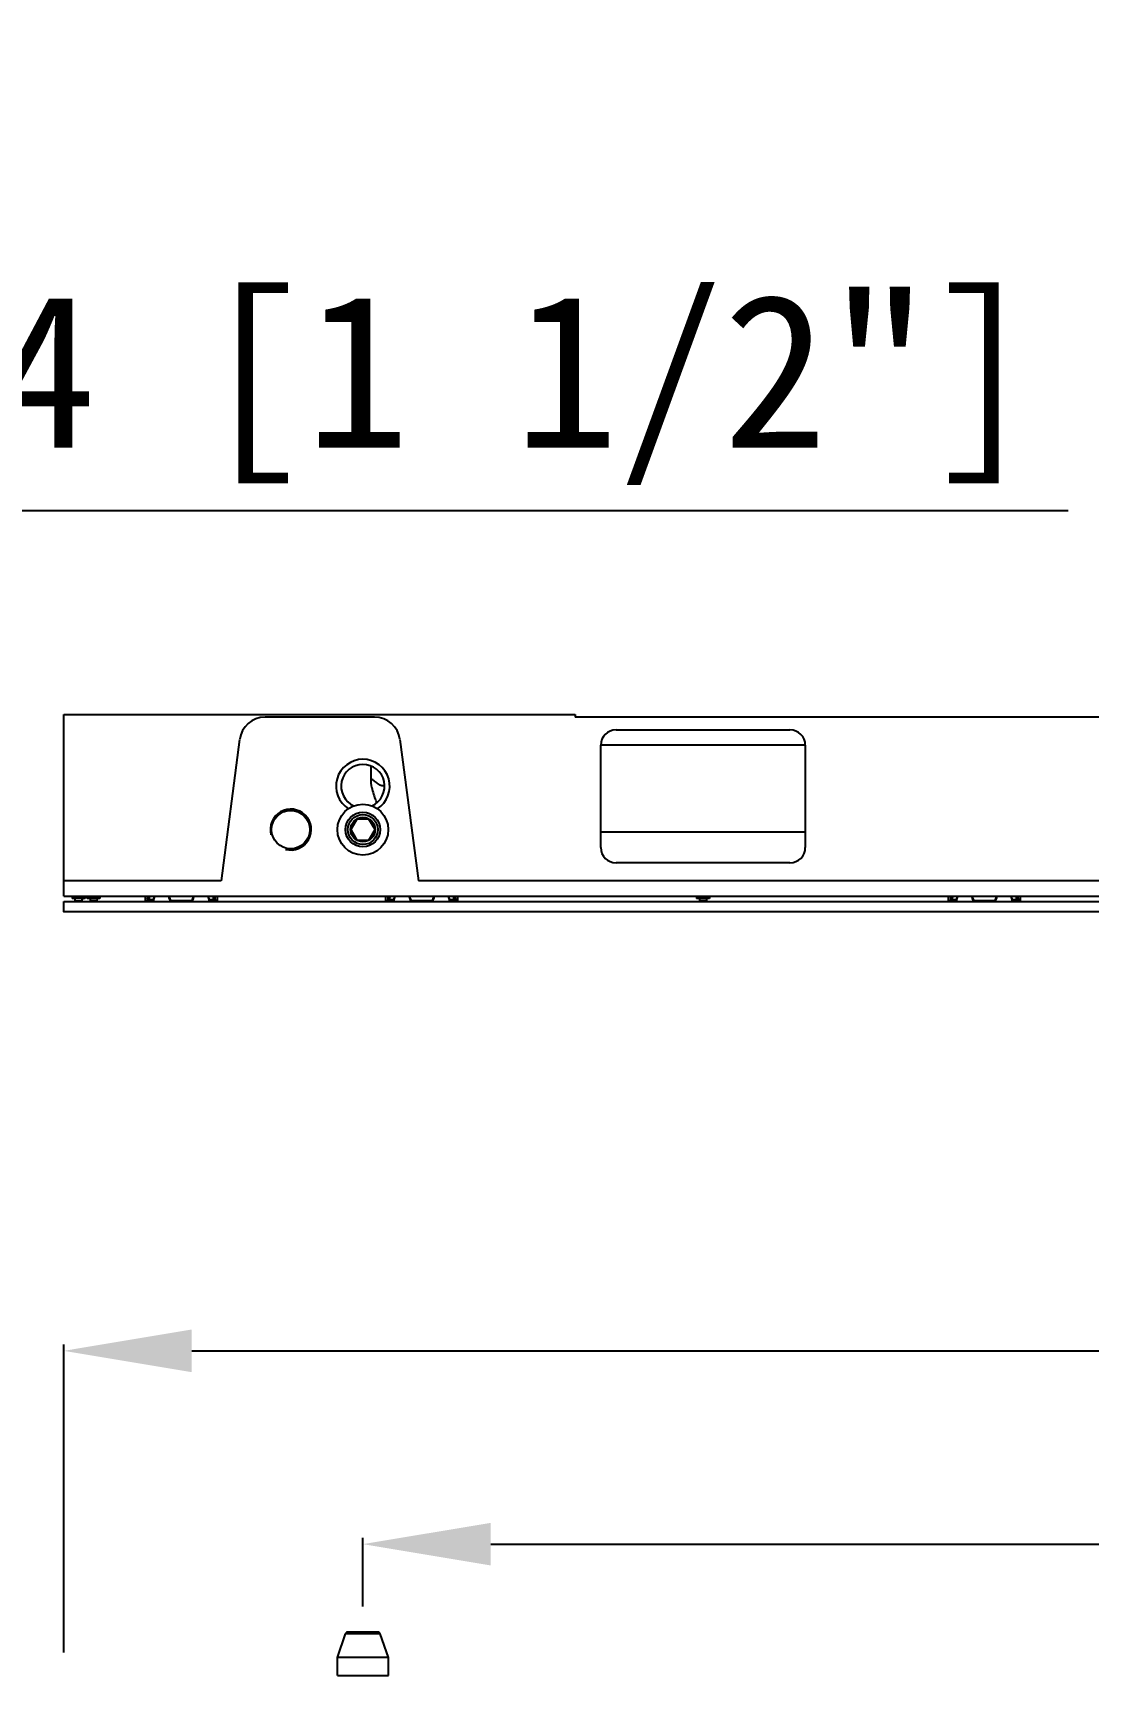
# Model space of a CAD drawing. Header units: millimetres. Extents: x 2900105 to 2915262, y -55349 to -51874.
# Drawn here: x 2901375.6 to 2901581.9, y -53401.7 to -53080 of the extents above; entities that cross this region are included whole.
import ezdxf

# ---------------------------------------------------------------- set-up
doc = ezdxf.new("R2010")
doc.units = ezdxf.units.MM
doc.styles.get("Standard").update_dxf_attribs({"font": ''})
doc.styles.get('Standard').set_extended_font_data('SimSun')
doc.dimstyles.new('ISO-200', dxfattribs={"dimtxt": 30, "dimasz": 25, "dimexe": 1.25, "dimexo": 5, "dimgap": 5, "dimtad": 1, "dimtoh": 1, "dimdec": 1, "dimdsep": 46, "dimtxsty": 'Standard', "dimcen": 2.5, "dimadec": 0, "dimazin": 0, "dimtfac": 1, "dimtdec": 1, "dimtmove": 0, "dimatfit": 3, "dimfxl": 1, "dimarcsym": 0})

# ---------------------------------------------------------------- blocks, each defined once
blk = doc.blocks.new('*D353')
at = {"color": 0, "lineweight": -2, "transparency": 16777216}
for p, q in [((2901381.67, -53396.7), (2901381.67, -53336.45)), ((2901406.67, -53337.7), (2902356.67, -53337.7)), ((2902381.67, -53396.7), (2902381.67, -53336.45))]:
    blk.add_line(p, q, dxfattribs=at)
at = {"color": 0, "transparency": 16777216}
for points in [[(2901406.67, -53333.53), (2901406.67, -53341.87), (2901381.67, -53337.7)], [(2902356.67, -53333.53), (2902356.67, -53341.87), (2902381.67, -53337.7)]]:
    blk.add_solid(points, dxfattribs=at)
at = {"layer": 'Defpoints', "color": 0, "transparency": 16777216}
for p in [(2902381.67, -53337.7), (2901381.67, -53401.7), (2902381.67, -53401.7)]:
    blk.add_point(p, dxfattribs=at)
at = {"color": 0, "transparency": 16777216, "insert": (2901969.15, -53314.1), "char_height": 30, "attachment_point": 5}
blk.add_mtext('1000 [3\'-3 3/8"]', dxfattribs=at)
blk = doc.blocks.new('*D360')
at = {"color": 0, "lineweight": -2, "transparency": 16777216}
for p, q in [((2901440.14, -53387.7), (2901440.14, -53374.25)), ((2901465.14, -53375.5), (2902048.14, -53375.5)), ((2902073.14, -53387.7), (2902073.14, -53374.25))]:
    blk.add_line(p, q, dxfattribs=at)
at = {"color": 0, "transparency": 16777216}
for points in [[(2901465.14, -53371.34), (2901465.14, -53379.67), (2901440.14, -53375.5)], [(2902048.14, -53371.34), (2902048.14, -53379.67), (2902073.14, -53375.5)]]:
    blk.add_solid(points, dxfattribs=at)
at = {"layer": 'Defpoints', "color": 0, "transparency": 16777216}
for p in [(2902073.14, -53375.5), (2901440.14, -53392.7), (2902073.14, -53392.7)]:
    blk.add_point(p, dxfattribs=at)
at = {"color": 0, "transparency": 16777216, "insert": (2901756.64, -53351.9), "char_height": 30, "attachment_point": 5}
blk.add_mtext('633 [2\'-0 7/8"]', dxfattribs=at)
blk = doc.blocks.new('*D367')
at = {"color": 0, "lineweight": -2, "transparency": 16777216}
for p, q in [((2901186.75, -53173.37), (2901161.75, -53173.37)), ((2901211.75, -53400.8), (2901211.75, -53172.12)), ((2901211.75, -53173.37), (2901250.2, -53173.37)), ((2901250.2, -53396.7), (2901250.2, -53172.12)), ((2901275.2, -53173.37), (2901578.02, -53173.37))]:
    blk.add_line(p, q, dxfattribs=at)
at = {"color": 0, "transparency": 16777216}
for points in [[(2901186.75, -53169.2), (2901186.75, -53177.53), (2901211.75, -53173.37)], [(2901275.2, -53169.2), (2901275.2, -53177.53), (2901250.2, -53173.37)]]:
    blk.add_solid(points, dxfattribs=at)
at = {"layer": 'Defpoints', "color": 0, "transparency": 16777216}
for p in [(2901250.2, -53173.37), (2901250.2, -53401.7), (2901211.75, -53405.8)]:
    blk.add_point(p, dxfattribs=at)
at = {"color": 0, "transparency": 16777216, "insert": (2901439.11, -53149.76), "char_height": 30, "attachment_point": 5}
blk.add_mtext('38.4 [1 1/2"]', dxfattribs=at)

msp = doc.modelspace()

# ---------------------------------------------------------------- linework, layer by layer
at = {"color": 7, "linetype": 'Continuous'}
for p, q in [((2901381.67, -53248.77), (2901381.67, -53213.27)), ((2901381.67, -53213.27), (2901481.64, -53213.27)), ((2901442.42, -53213.77), (2901421.01, -53213.77)), ((2901481.64, -53213.27), (2901481.64, -53213.77)), ((2902031.64, -53213.77), (2901481.64, -53213.77)), ((2901416.05, -53218.12), (2901412.41, -53245.77)), ((2901447.37, -53218.12), (2901451.01, -53245.77)), ((2901489.64, -53216.27), (2901523.64, -53216.27)), ((2901486.64, -53239.27), (2901486.64, -53219.27)), ((2901526.64, -53219.27), (2901486.64, -53219.27)), ((2901526.64, -53219.27), (2901526.64, -53239.27)), ((2901441.75, -53225.82), (2901441.75, -53223.34)), ((2901438.96, -53233.72), (2901437.78, -53235.77)), ((2901441.33, -53233.72), (2901438.96, -53233.72)), ((2901442.51, -53235.77), (2901441.33, -53233.72)), ((2901437.78, -53235.77), (2901438.96, -53237.82)), ((2901438.96, -53237.82), (2901441.33, -53237.82)), ((2901441.33, -53237.82), (2901442.51, -53235.77)), ((2901526.64, -53236.27), (2901486.64, -53236.27)), ((2901523.64, -53242.27), (2901489.64, -53242.27)), ((2901412.41, -53245.77), (2901381.67, -53245.77)), ((2901744.17, -53245.77), (2901451.01, -53245.77)), ((2901381.67, -53248.77), (2902381.57, -53248.77)), ((2901383.33, -53248.77), (2901383.33, -53249.27)), ((2901385.83, -53249.27), (2901383.33, -53249.27)), ((2901383.97, -53249.72), (2901383.8, -53249.27)), ((2901383.97, -53249.72), (2901385.2, -53249.72)), ((2901385.2, -53249.72), (2901385.37, -53249.27)), ((2901385.83, -53248.77), (2901385.83, -53249.27)), ((2901386.23, -53248.77), (2901386.23, -53249.27)), ((2901388.73, -53249.27), (2901386.23, -53249.27)), ((2901386.75, -53249.27), (2901386.87, -53249.72)), ((2901388.1, -53249.72), (2901386.87, -53249.72)), ((2901388.22, -53249.27), (2901388.1, -53249.72)), ((2901388.73, -53248.77), (2901388.73, -53249.27)), ((2901397.64, -53249.62), (2901397.64, -53248.77)), ((2901397.84, -53249.82), (2901397.64, -53249.62)), ((2901397.64, -53249.62), (2901397.91, -53249.62)), ((2901397.84, -53249.82), (2901399.02, -53249.82)), ((2901398.1, -53249.82), (2901397.91, -53249.62)), ((2901398.01, -53249.41), (2901398.33, -53249.46)), ((2901398.33, -53249.46), (2901399.22, -53249.46)), ((2901399.21, -53249.64), (2901399.23, -53249.61)), ((2901399.23, -53249.4), (2901399.22, -53249.46)), ((2901399.23, -53249.4), (2901399.22, -53249.46)), ((2901399.28, -53249.41), (2901399.22, -53249.46)), ((2901399.23, -53249.61), (2901399.23, -53249.61)), ((2901402.42, -53249.41), (2901402.35, -53249.46)), ((2901402.74, -53249.62), (2901402.8, -53249.82)), ((2901402.74, -53249.62), (2901406.54, -53249.62)), ((2901402.8, -53249.82), (2901406.49, -53249.82)), ((2901406.49, -53249.82), (2901406.54, -53249.62)), ((2901406.86, -53249.41), (2901406.94, -53249.46)), ((2901410.01, -53249.41), (2901410.07, -53249.46)), ((2901410.05, -53249.61), (2901410.06, -53249.61)), ((2901410.07, -53249.46), (2901410.06, -53249.4)), ((2901410.07, -53249.46), (2901410.06, -53249.4)), ((2901410.06, -53249.61), (2901410.08, -53249.64)), ((2901410.06, -53249.61), (2901410.08, -53249.64)), ((2901410.07, -53249.46), (2901410.96, -53249.46)), ((2901410.27, -53249.82), (2901411.44, -53249.82)), ((2901411.28, -53249.41), (2901410.96, -53249.46)), ((2901411.38, -53249.62), (2901411.19, -53249.82)), ((2901411.38, -53249.62), (2901411.64, -53249.62)), ((2901411.44, -53249.82), (2901411.64, -53249.62)), ((2901411.64, -53248.77), (2901411.64, -53249.62)), ((2901444.64, -53249.62), (2901444.64, -53248.77)), ((2901444.84, -53249.82), (2901444.64, -53249.62)), ((2901444.64, -53249.62), (2901444.91, -53249.62)), ((2901444.84, -53249.82), (2901446.02, -53249.82)), ((2901445.1, -53249.82), (2901444.91, -53249.62)), ((2901445.01, -53249.41), (2901445.33, -53249.46)), ((2901445.33, -53249.46), (2901446.22, -53249.46)), ((2901446.21, -53249.64), (2901446.23, -53249.61)), ((2901446.23, -53249.4), (2901446.22, -53249.46)), ((2901446.23, -53249.4), (2901446.22, -53249.46)), ((2901446.28, -53249.41), (2901446.22, -53249.46)), ((2901446.23, -53249.61), (2901446.23, -53249.61)), ((2901449.42, -53249.41), (2901449.35, -53249.46)), ((2901449.74, -53249.62), (2901449.8, -53249.82)), ((2901449.74, -53249.62), (2901453.54, -53249.62)), ((2901449.8, -53249.82), (2901453.49, -53249.82)), ((2901453.49, -53249.82), (2901453.54, -53249.62)), ((2901453.86, -53249.41), (2901453.94, -53249.46)), ((2901457.01, -53249.41), (2901457.07, -53249.46)), ((2901457.05, -53249.61), (2901457.06, -53249.61)), ((2901457.07, -53249.46), (2901457.06, -53249.4)), ((2901457.07, -53249.46), (2901457.06, -53249.4)), ((2901457.06, -53249.61), (2901457.08, -53249.64)), ((2901457.06, -53249.61), (2901457.08, -53249.64)), ((2901457.07, -53249.46), (2901457.96, -53249.46)), ((2901457.27, -53249.82), (2901458.44, -53249.82)), ((2901458.28, -53249.41), (2901457.96, -53249.46)), ((2901458.38, -53249.62), (2901458.19, -53249.82)), ((2901458.38, -53249.62), (2901458.64, -53249.62)), ((2901458.44, -53249.82), (2901458.64, -53249.62)), ((2901458.64, -53248.77), (2901458.64, -53249.62)), ((2901505.39, -53248.77), (2901505.39, -53249.27)), ((2901507.89, -53249.27), (2901505.39, -53249.27)), ((2901505.91, -53249.27), (2901506.03, -53249.72)), ((2901507.26, -53249.72), (2901506.03, -53249.72)), ((2901507.38, -53249.27), (2901507.26, -53249.72)), ((2901507.89, -53248.77), (2901507.89, -53249.27)), ((2901554.64, -53249.62), (2901554.64, -53248.77)), ((2901554.84, -53249.82), (2901554.64, -53249.62)), ((2901554.64, -53249.62), (2901554.91, -53249.62)), ((2901554.84, -53249.82), (2901556.02, -53249.82)), ((2901555.1, -53249.82), (2901554.91, -53249.62)), ((2901555.01, -53249.41), (2901555.33, -53249.46)), ((2901555.33, -53249.46), (2901556.22, -53249.46)), ((2901556.21, -53249.64), (2901556.23, -53249.61)), ((2901556.23, -53249.4), (2901556.22, -53249.46)), ((2901556.23, -53249.4), (2901556.22, -53249.46)), ((2901556.28, -53249.41), (2901556.22, -53249.46)), ((2901556.23, -53249.61), (2901556.23, -53249.61)), ((2901559.42, -53249.41), (2901559.35, -53249.46)), ((2901559.74, -53249.62), (2901559.8, -53249.82)), ((2901559.74, -53249.62), (2901563.54, -53249.62)), ((2901559.8, -53249.82), (2901563.49, -53249.82)), ((2901563.49, -53249.82), (2901563.54, -53249.62)), ((2901563.86, -53249.41), (2901563.94, -53249.46)), ((2901567.01, -53249.41), (2901567.07, -53249.46)), ((2901567.05, -53249.61), (2901567.06, -53249.61)), ((2901567.07, -53249.46), (2901567.06, -53249.4)), ((2901567.07, -53249.46), (2901567.06, -53249.4)), ((2901567.06, -53249.61), (2901567.08, -53249.64)), ((2901567.06, -53249.61), (2901567.08, -53249.64)), ((2901567.07, -53249.46), (2901567.96, -53249.46)), ((2901567.27, -53249.82), (2901568.44, -53249.82)), ((2901568.28, -53249.41), (2901567.96, -53249.46)), ((2901568.38, -53249.62), (2901568.19, -53249.82)), ((2901568.38, -53249.62), (2901568.64, -53249.62)), ((2901568.44, -53249.82), (2901568.64, -53249.62)), ((2901568.64, -53248.77), (2901568.64, -53249.62)), ((2901435.17, -53397.7), (2901436.75, -53393.03)), ((2901443.53, -53393.03), (2901436.75, -53393.03)), ((2901443.06, -53392.7), (2901437.23, -53392.7)), ((2901445.12, -53397.7), (2901443.53, -53393.03)), ((2901435.17, -53401.2), (2901435.17, -53397.7)), ((2901445.12, -53397.7), (2901435.17, -53397.7)), ((2901445.12, -53401.2), (2901445.12, -53397.7)), ((2901435.17, -53401.2), (2901445.12, -53401.2))]:
    msp.add_line(p, q, dxfattribs=at)
msp.add_lwpolyline([(2901381.67, -53249.82), (2902381.57, -53249.82)])
at = {"color": 1}
msp.add_lwpolyline([(2901381.67, -53249.82), (2902381.67, -53249.82), (2902381.67, -53251.82), (2901381.67, -53251.82)], close=True, dxfattribs=at)
at = {"color": 7, "linetype": 'Continuous'}
for points in [[(2901399.12, -53249.75), (2901399.16, -53249.7), (2901399.21, -53249.64)], [(2901410.08, -53249.64), (2901410.13, -53249.7), (2901410.16, -53249.75)], [(2901410.08, -53249.64), (2901410.13, -53249.7), (2901410.16, -53249.75)], [(2901446.12, -53249.75), (2901446.16, -53249.7), (2901446.21, -53249.64)], [(2901457.08, -53249.64), (2901457.13, -53249.7), (2901457.16, -53249.75)], [(2901457.08, -53249.64), (2901457.13, -53249.7), (2901457.16, -53249.75)], [(2901556.12, -53249.75), (2901556.16, -53249.7), (2901556.21, -53249.64)], [(2901567.08, -53249.64), (2901567.13, -53249.7), (2901567.16, -53249.75)], [(2901567.08, -53249.64), (2901567.13, -53249.7), (2901567.16, -53249.75)]]:
    msp.add_lwpolyline(points, dxfattribs=at)
for centre, radius in [((2901440.14, -53235.77), 4.97), ((2901426.04, -53235.77), 3.75), ((2901440.14, -53235.77), 3.39), ((2901440.14, -53235.77), 2.92), ((2901440.14, -53235.77), 2.4)]:
    msp.add_circle(centre, radius, dxfattribs=at)
for centre, radius, start, end in [((2901421.01, -53218.77), 5, 90, 172.5), ((2901442.42, -53218.77), 5, 7.5, 90), ((2901489.64, -53219.27), 3, 90, 180), ((2901523.64, -53219.27), 3, 0, 90), ((2901440.14, -53227.27), 5.25, 302.2226, 237.7727), ((2901440.14, -53227.27), 4.25, 294.3179, 245.6781), ((2901453.91, -53225.41), 12.19, 190.1076, 202.6775), ((2901453.74, -53225.49), 12.01, 202.6417, 204.6092), ((2901489.64, -53239.27), 3, 180, 270), ((2901523.64, -53239.27), 3, 270, 0), ((2901479.53, -53258.36), 82.02, 173.2844, 173.7315), ((2901482.24, -53258.42), 84.39, 173.4354, 173.9091), ((2901456.33, -53253.96), 57.29, 174.7974, 175.431), ((2901398.89, -53249.45), 0.383, 342.1096, 344.9011), ((2901398.53, -53249.36), 0.751, 349.5597, 351.1527), ((2901458.03, -53253.87), 58.92, 175.0326, 175.653), ((2901494.84, -53220.12), 97.04, 197.1728, 197.6019), ((2901492.72, -53219.92), 94.99, 197.6834, 198.0865), ((2901313.58, -53218.99), 98.11, 341.9429, 342.3332), ((2901316.11, -53220.62), 95.3, 342.3846, 342.8215), ((2901351.26, -53253.87), 58.91, 4.347, 4.9674), ((2901352.95, -53253.96), 57.29, 4.569, 5.2026), ((2901410.76, -53249.36), 0.755, 188.8633, 190.4432), ((2901410.4, -53249.45), 0.383, 195.1176, 197.8889), ((2901322.69, -53258.95), 88.78, 6.1349, 6.5852), ((2901328.55, -53258.52), 83.24, 6.2832, 6.7238), ((2901526.53, -53258.36), 82.02, 173.2844, 173.7315), ((2901529.24, -53258.42), 84.39, 173.4354, 173.9091), ((2901503.33, -53253.96), 57.29, 174.7974, 175.431), ((2901445.89, -53249.45), 0.383, 342.1096, 344.9011), ((2901445.53, -53249.36), 0.751, 349.5597, 351.1527), ((2901505.03, -53253.87), 58.92, 175.0326, 175.653), ((2901541.84, -53220.12), 97.04, 197.1728, 197.6019), ((2901539.72, -53219.92), 94.99, 197.6834, 198.0865), ((2901360.58, -53218.99), 98.11, 341.9429, 342.3332), ((2901363.11, -53220.62), 95.3, 342.3846, 342.8215), ((2901398.26, -53253.87), 58.91, 4.347, 4.9674), ((2901399.95, -53253.96), 57.29, 4.569, 5.2026), ((2901457.76, -53249.36), 0.755, 188.8633, 190.4432), ((2901457.4, -53249.45), 0.383, 195.1176, 197.8889), ((2901369.69, -53258.95), 88.78, 6.1349, 6.5852), ((2901375.55, -53258.52), 83.24, 6.2832, 6.7238), ((2901636.53, -53258.36), 82.02, 173.2844, 173.7315), ((2901639.24, -53258.42), 84.39, 173.4354, 173.9091), ((2901613.33, -53253.96), 57.29, 174.7974, 175.431), ((2901555.89, -53249.45), 0.383, 342.1096, 344.9011), ((2901555.53, -53249.36), 0.751, 349.5597, 351.1527), ((2901615.03, -53253.87), 58.92, 175.0326, 175.653), ((2901651.84, -53220.12), 97.04, 197.1728, 197.6019), ((2901649.72, -53219.92), 94.99, 197.6834, 198.0865), ((2901470.58, -53218.99), 98.11, 341.9429, 342.3332), ((2901473.11, -53220.62), 95.3, 342.3846, 342.8215), ((2901508.26, -53253.87), 58.91, 4.347, 4.9674), ((2901509.95, -53253.96), 57.29, 4.569, 5.2026), ((2901567.76, -53249.36), 0.755, 188.8633, 190.4432), ((2901567.4, -53249.45), 0.383, 195.1176, 197.8889), ((2901479.69, -53258.95), 88.78, 6.1349, 6.5852), ((2901485.55, -53258.52), 83.24, 6.2832, 6.7238), ((2901437.23, -53393.2), 0.5, 90, 161.222), ((2901443.06, -53393.2), 0.5, 18.778, 90)]:
    msp.add_arc(centre, radius, start, end, dxfattribs=at)
at = {"color": 2, "linetype": 'Continuous'}
msp.add_arc((2901426.04, -53235.77), 4, 255, 195, dxfattribs=at)
at = {"color": 7, "linetype": 'Continuous'}
for points in [[(2901442.44, -53226.32), (2901442.21, -53226.15), (2901441.98, -53225.98), (2901441.75, -53225.82)], [(2901441.91, -53227.55), (2901441.81, -53226.98), (2901441.75, -53226.4), (2901441.75, -53225.82)]]:
    msp.add_open_spline(points, degree=3, dxfattribs=at)
for points, knots in [([(2901444.36, -53227.08), (2901444.28, -53227.12), (2901444.12, -53227.21), (2901443.8, -53227.24), (2901443.48, -53227.05), (2901443.01, -53226.74), (2901442.67, -53226.49), (2901442.44, -53226.32)], [0, 0, 0, 0, 0.123445, 0.239961, 0.4233, 0.613933, 1, 1, 1, 1]), ([(2901398.01, -53249.41), (2901398, -53249.44), (2901397.99, -53249.49), (2901397.97, -53249.55), (2901397.95, -53249.59), (2901397.93, -53249.61), (2901397.92, -53249.62), (2901397.91, -53249.62)], [0, 0, 0, 0, 0.37514, 0.667546, 0.779584, 0.869981, 1, 1, 1, 1]), ([(2901398.1, -53249.82), (2901398.12, -53249.82), (2901398.17, -53249.8), (2901398.21, -53249.76), (2901398.26, -53249.7), (2901398.3, -53249.6), (2901398.32, -53249.51), (2901398.33, -53249.46)], [0, 0, 0, 0, 0.16996, 0.271944, 0.388843, 0.668368, 1, 1, 1, 1]), ([(2901399.07, -53249.8), (2901399.07, -53249.8), (2901399.05, -53249.81), (2901399.03, -53249.82), (2901399.02, -53249.82)], [0, 0, 0, 0, 0.271414, 1, 1, 1, 1]), ([(2901399.12, -53249.75), (2901399.12, -53249.76), (2901399.1, -53249.78), (2901399.09, -53249.79), (2901399.07, -53249.8)], [0, 0, 0, 0, 0.278008, 1, 1, 1, 1]), ([(2901399.2, -53249.58), (2901399.19, -53249.61), (2901399.17, -53249.67), (2901399.14, -53249.73), (2901399.12, -53249.75)], [0, 0, 0, 0, 0.548709, 1, 1, 1, 1]), ([(2901399.22, -53249.46), (2901399.22, -53249.47), (2901399.21, -53249.51), (2901399.21, -53249.55), (2901399.2, -53249.58)], [0, 0, 0, 0, 0.25855, 1, 1, 1, 1]), ([(2901399.23, -53249.61), (2901399.23, -53249.61), (2901399.24, -53249.6), (2901399.24, -53249.6), (2901399.24, -53249.6)], [0, 0, 0, 0, 0.228076, 1, 1, 1, 1]), ([(2901399.24, -53249.6), (2901399.24, -53249.59), (2901399.25, -53249.58), (2901399.25, -53249.57), (2901399.25, -53249.56)], [0, 0, 0, 0, 0.216704, 1, 1, 1, 1]), ([(2901399.26, -53249.55), (2901399.26, -53249.54), (2901399.26, -53249.53), (2901399.27, -53249.51), (2901399.27, -53249.5)], [0, 0, 0, 0, 0.230283, 1, 1, 1, 1]), ([(2901399.27, -53249.48), (2901399.27, -53249.47), (2901399.28, -53249.45), (2901399.28, -53249.42), (2901399.28, -53249.41)], [0, 0, 0, 0, 0.236241, 1, 1, 1, 1]), ([(2901402.35, -53249.46), (2901402.36, -53249.51), (2901402.41, -53249.61), (2901402.51, -53249.72), (2901402.64, -53249.8), (2901402.75, -53249.82), (2901402.8, -53249.82)], [0, 0, 0, 0, 0.250998, 0.500435, 0.749131, 1, 1, 1, 1]), ([(2901402.74, -53249.62), (2901402.71, -53249.62), (2901402.63, -53249.61), (2901402.54, -53249.56), (2901402.46, -53249.49), (2901402.43, -53249.44), (2901402.42, -53249.41)], [0, 0, 0, 0, 0.268376, 0.524566, 0.767763, 1, 1, 1, 1]), ([(2901406.49, -53249.82), (2901406.54, -53249.82), (2901406.64, -53249.8), (2901406.77, -53249.73), (2901406.88, -53249.61), (2901406.92, -53249.51), (2901406.94, -53249.46)], [0, 0, 0, 0, 0.240508, 0.484992, 0.737944, 1, 1, 1, 1]), ([(2901406.86, -53249.41), (2901406.86, -53249.42), (2901406.84, -53249.45), (2901406.81, -53249.51), (2901406.72, -53249.59), (2901406.61, -53249.62), (2901406.54, -53249.62)], [0, 0, 0, 0, 0.128412, 0.255857, 0.507121, 1, 1, 1, 1]), ([(2901410.01, -53249.41), (2901410.01, -53249.41), (2901410.01, -53249.44), (2901410.01, -53249.46), (2901410.01, -53249.48)], [0, 0, 0, 0, 0.262719, 1, 1, 1, 1]), ([(2901410.02, -53249.5), (2901410.02, -53249.5), (2901410.02, -53249.52), (2901410.03, -53249.54), (2901410.03, -53249.55)], [0, 0, 0, 0, 0.269561, 1, 1, 1, 1]), ([(2901410.03, -53249.56), (2901410.03, -53249.57), (2901410.04, -53249.58), (2901410.04, -53249.59), (2901410.05, -53249.6)], [0, 0, 0, 0, 0.284066, 1, 1, 1, 1]), ([(2901410.05, -53249.6), (2901410.05, -53249.6), (2901410.05, -53249.6), (2901410.05, -53249.6), (2901410.05, -53249.61)], [0, 0, 0, 0, 0.272168, 1, 1, 1, 1]), ([(2901410.09, -53249.58), (2901410.08, -53249.57), (2901410.08, -53249.53), (2901410.07, -53249.49), (2901410.07, -53249.46)], [0, 0, 0, 0, 0.240854, 1, 1, 1, 1]), ([(2901410.16, -53249.75), (2901410.15, -53249.73), (2901410.12, -53249.67), (2901410.1, -53249.61), (2901410.09, -53249.58)], [0, 0, 0, 0, 0.450952, 1, 1, 1, 1]), ([(2901410.21, -53249.8), (2901410.21, -53249.8), (2901410.19, -53249.78), (2901410.17, -53249.77), (2901410.16, -53249.75)], [0, 0, 0, 0, 0.224249, 1, 1, 1, 1]), ([(2901410.27, -53249.82), (2901410.26, -53249.82), (2901410.24, -53249.82), (2901410.23, -53249.81), (2901410.21, -53249.8)], [0, 0, 0, 0, 0.235531, 1, 1, 1, 1]), ([(2901411.19, -53249.82), (2901411.16, -53249.82), (2901411.12, -53249.8), (2901411.08, -53249.76), (2901411.03, -53249.7), (2901410.99, -53249.6), (2901410.96, -53249.51), (2901410.96, -53249.46)], [0, 0, 0, 0, 0.169904, 0.271882, 0.388765, 0.668317, 1, 1, 1, 1]), ([(2901411.28, -53249.41), (2901411.29, -53249.44), (2901411.29, -53249.48), (2901411.31, -53249.53), (2901411.32, -53249.57), (2901411.34, -53249.6), (2901411.36, -53249.61), (2901411.37, -53249.62), (2901411.37, -53249.62), (2901411.38, -53249.62), (2901411.38, -53249.62), (2901411.38, -53249.62), (2901411.38, -53249.62)], [0, 0, 0, 0, 0.374078, 0.531551, 0.666227, 0.867313, 0.905399, 0.939482, 0.970531, 0.985448, 0.992739, 1, 1, 1, 1]), ([(2901445.01, -53249.41), (2901445, -53249.44), (2901444.99, -53249.49), (2901444.97, -53249.55), (2901444.95, -53249.59), (2901444.93, -53249.61), (2901444.92, -53249.62), (2901444.91, -53249.62)], [0, 0, 0, 0, 0.37514, 0.667546, 0.779584, 0.869981, 1, 1, 1, 1]), ([(2901445.1, -53249.82), (2901445.12, -53249.82), (2901445.17, -53249.8), (2901445.21, -53249.76), (2901445.26, -53249.7), (2901445.3, -53249.6), (2901445.32, -53249.51), (2901445.33, -53249.46)], [0, 0, 0, 0, 0.16996, 0.271944, 0.388843, 0.668368, 1, 1, 1, 1]), ([(2901446.07, -53249.8), (2901446.07, -53249.8), (2901446.05, -53249.81), (2901446.03, -53249.82), (2901446.02, -53249.82)], [0, 0, 0, 0, 0.271414, 1, 1, 1, 1]), ([(2901446.12, -53249.75), (2901446.12, -53249.76), (2901446.1, -53249.78), (2901446.09, -53249.79), (2901446.07, -53249.8)], [0, 0, 0, 0, 0.278008, 1, 1, 1, 1]), ([(2901446.2, -53249.58), (2901446.19, -53249.61), (2901446.17, -53249.67), (2901446.14, -53249.73), (2901446.12, -53249.75)], [0, 0, 0, 0, 0.548709, 1, 1, 1, 1]), ([(2901446.22, -53249.46), (2901446.22, -53249.47), (2901446.21, -53249.51), (2901446.21, -53249.55), (2901446.2, -53249.58)], [0, 0, 0, 0, 0.25855, 1, 1, 1, 1]), ([(2901446.23, -53249.61), (2901446.23, -53249.61), (2901446.24, -53249.6), (2901446.24, -53249.6), (2901446.24, -53249.6)], [0, 0, 0, 0, 0.228076, 1, 1, 1, 1]), ([(2901446.24, -53249.6), (2901446.24, -53249.59), (2901446.25, -53249.58), (2901446.25, -53249.57), (2901446.25, -53249.56)], [0, 0, 0, 0, 0.216704, 1, 1, 1, 1]), ([(2901446.26, -53249.55), (2901446.26, -53249.54), (2901446.26, -53249.53), (2901446.27, -53249.51), (2901446.27, -53249.5)], [0, 0, 0, 0, 0.230283, 1, 1, 1, 1]), ([(2901446.27, -53249.48), (2901446.27, -53249.47), (2901446.28, -53249.45), (2901446.28, -53249.42), (2901446.28, -53249.41)], [0, 0, 0, 0, 0.236241, 1, 1, 1, 1]), ([(2901449.35, -53249.46), (2901449.36, -53249.51), (2901449.41, -53249.61), (2901449.51, -53249.72), (2901449.64, -53249.8), (2901449.75, -53249.82), (2901449.8, -53249.82)], [0, 0, 0, 0, 0.250998, 0.500435, 0.749131, 1, 1, 1, 1]), ([(2901449.74, -53249.62), (2901449.71, -53249.62), (2901449.63, -53249.61), (2901449.54, -53249.56), (2901449.46, -53249.49), (2901449.43, -53249.44), (2901449.42, -53249.41)], [0, 0, 0, 0, 0.268376, 0.524566, 0.767763, 1, 1, 1, 1]), ([(2901453.49, -53249.82), (2901453.54, -53249.82), (2901453.64, -53249.8), (2901453.77, -53249.73), (2901453.88, -53249.61), (2901453.92, -53249.51), (2901453.94, -53249.46)], [0, 0, 0, 0, 0.240508, 0.484992, 0.737944, 1, 1, 1, 1]), ([(2901453.86, -53249.41), (2901453.86, -53249.42), (2901453.84, -53249.45), (2901453.81, -53249.51), (2901453.72, -53249.59), (2901453.61, -53249.62), (2901453.54, -53249.62)], [0, 0, 0, 0, 0.128412, 0.255857, 0.507121, 1, 1, 1, 1]), ([(2901457.01, -53249.41), (2901457.01, -53249.41), (2901457.01, -53249.44), (2901457.01, -53249.46), (2901457.01, -53249.48)], [0, 0, 0, 0, 0.262719, 1, 1, 1, 1]), ([(2901457.02, -53249.5), (2901457.02, -53249.5), (2901457.02, -53249.52), (2901457.03, -53249.54), (2901457.03, -53249.55)], [0, 0, 0, 0, 0.269561, 1, 1, 1, 1]), ([(2901457.03, -53249.56), (2901457.03, -53249.57), (2901457.04, -53249.58), (2901457.04, -53249.59), (2901457.05, -53249.6)], [0, 0, 0, 0, 0.284066, 1, 1, 1, 1]), ([(2901457.05, -53249.6), (2901457.05, -53249.6), (2901457.05, -53249.6), (2901457.05, -53249.6), (2901457.05, -53249.61)], [0, 0, 0, 0, 0.272168, 1, 1, 1, 1]), ([(2901457.09, -53249.58), (2901457.08, -53249.57), (2901457.08, -53249.53), (2901457.07, -53249.49), (2901457.07, -53249.46)], [0, 0, 0, 0, 0.240854, 1, 1, 1, 1]), ([(2901457.16, -53249.75), (2901457.15, -53249.73), (2901457.12, -53249.67), (2901457.1, -53249.61), (2901457.09, -53249.58)], [0, 0, 0, 0, 0.450952, 1, 1, 1, 1]), ([(2901457.21, -53249.8), (2901457.21, -53249.8), (2901457.19, -53249.78), (2901457.17, -53249.77), (2901457.16, -53249.75)], [0, 0, 0, 0, 0.224249, 1, 1, 1, 1]), ([(2901457.27, -53249.82), (2901457.26, -53249.82), (2901457.24, -53249.82), (2901457.23, -53249.81), (2901457.21, -53249.8)], [0, 0, 0, 0, 0.235531, 1, 1, 1, 1]), ([(2901458.19, -53249.82), (2901458.16, -53249.82), (2901458.12, -53249.8), (2901458.08, -53249.76), (2901458.03, -53249.7), (2901457.99, -53249.6), (2901457.96, -53249.51), (2901457.96, -53249.46)], [0, 0, 0, 0, 0.169904, 0.271882, 0.388765, 0.668317, 1, 1, 1, 1]), ([(2901458.28, -53249.41), (2901458.29, -53249.44), (2901458.29, -53249.48), (2901458.31, -53249.53), (2901458.32, -53249.57), (2901458.34, -53249.6), (2901458.36, -53249.61), (2901458.37, -53249.62), (2901458.37, -53249.62), (2901458.38, -53249.62), (2901458.38, -53249.62), (2901458.38, -53249.62), (2901458.38, -53249.62)], [0, 0, 0, 0, 0.374078, 0.531551, 0.666227, 0.867313, 0.905399, 0.939482, 0.970531, 0.985448, 0.992739, 1, 1, 1, 1]), ([(2901555.01, -53249.41), (2901555, -53249.44), (2901554.99, -53249.49), (2901554.97, -53249.55), (2901554.95, -53249.59), (2901554.93, -53249.61), (2901554.92, -53249.62), (2901554.91, -53249.62)], [0, 0, 0, 0, 0.37514, 0.667546, 0.779584, 0.869981, 1, 1, 1, 1]), ([(2901555.1, -53249.82), (2901555.12, -53249.82), (2901555.17, -53249.8), (2901555.21, -53249.76), (2901555.26, -53249.7), (2901555.3, -53249.6), (2901555.32, -53249.51), (2901555.33, -53249.46)], [0, 0, 0, 0, 0.16996, 0.271944, 0.388843, 0.668368, 1, 1, 1, 1]), ([(2901556.07, -53249.8), (2901556.07, -53249.8), (2901556.05, -53249.81), (2901556.03, -53249.82), (2901556.02, -53249.82)], [0, 0, 0, 0, 0.271414, 1, 1, 1, 1]), ([(2901556.12, -53249.75), (2901556.12, -53249.76), (2901556.1, -53249.78), (2901556.09, -53249.79), (2901556.07, -53249.8)], [0, 0, 0, 0, 0.278008, 1, 1, 1, 1]), ([(2901556.2, -53249.58), (2901556.19, -53249.61), (2901556.17, -53249.67), (2901556.14, -53249.73), (2901556.12, -53249.75)], [0, 0, 0, 0, 0.548709, 1, 1, 1, 1]), ([(2901556.22, -53249.46), (2901556.22, -53249.47), (2901556.21, -53249.51), (2901556.21, -53249.55), (2901556.2, -53249.58)], [0, 0, 0, 0, 0.25855, 1, 1, 1, 1]), ([(2901556.23, -53249.61), (2901556.23, -53249.61), (2901556.24, -53249.6), (2901556.24, -53249.6), (2901556.24, -53249.6)], [0, 0, 0, 0, 0.228076, 1, 1, 1, 1]), ([(2901556.24, -53249.6), (2901556.24, -53249.59), (2901556.25, -53249.58), (2901556.25, -53249.57), (2901556.25, -53249.56)], [0, 0, 0, 0, 0.216704, 1, 1, 1, 1]), ([(2901556.26, -53249.55), (2901556.26, -53249.54), (2901556.26, -53249.53), (2901556.27, -53249.51), (2901556.27, -53249.5)], [0, 0, 0, 0, 0.230283, 1, 1, 1, 1]), ([(2901556.27, -53249.48), (2901556.27, -53249.47), (2901556.28, -53249.45), (2901556.28, -53249.42), (2901556.28, -53249.41)], [0, 0, 0, 0, 0.236241, 1, 1, 1, 1]), ([(2901559.35, -53249.46), (2901559.36, -53249.51), (2901559.41, -53249.61), (2901559.51, -53249.72), (2901559.64, -53249.8), (2901559.75, -53249.82), (2901559.8, -53249.82)], [0, 0, 0, 0, 0.250998, 0.500435, 0.749131, 1, 1, 1, 1]), ([(2901559.74, -53249.62), (2901559.71, -53249.62), (2901559.63, -53249.61), (2901559.54, -53249.56), (2901559.46, -53249.49), (2901559.43, -53249.44), (2901559.42, -53249.41)], [0, 0, 0, 0, 0.268376, 0.524566, 0.767763, 1, 1, 1, 1]), ([(2901563.49, -53249.82), (2901563.54, -53249.82), (2901563.64, -53249.8), (2901563.77, -53249.73), (2901563.88, -53249.61), (2901563.92, -53249.51), (2901563.94, -53249.46)], [0, 0, 0, 0, 0.240508, 0.484992, 0.737944, 1, 1, 1, 1]), ([(2901563.86, -53249.41), (2901563.86, -53249.42), (2901563.84, -53249.45), (2901563.81, -53249.51), (2901563.72, -53249.59), (2901563.61, -53249.62), (2901563.54, -53249.62)], [0, 0, 0, 0, 0.128412, 0.255857, 0.507121, 1, 1, 1, 1]), ([(2901567.01, -53249.41), (2901567.01, -53249.41), (2901567.01, -53249.44), (2901567.01, -53249.46), (2901567.01, -53249.48)], [0, 0, 0, 0, 0.262719, 1, 1, 1, 1]), ([(2901567.02, -53249.5), (2901567.02, -53249.5), (2901567.02, -53249.52), (2901567.03, -53249.54), (2901567.03, -53249.55)], [0, 0, 0, 0, 0.269561, 1, 1, 1, 1]), ([(2901567.03, -53249.56), (2901567.03, -53249.57), (2901567.04, -53249.58), (2901567.04, -53249.59), (2901567.05, -53249.6)], [0, 0, 0, 0, 0.284066, 1, 1, 1, 1]), ([(2901567.05, -53249.6), (2901567.05, -53249.6), (2901567.05, -53249.6), (2901567.05, -53249.6), (2901567.05, -53249.61)], [0, 0, 0, 0, 0.272168, 1, 1, 1, 1]), ([(2901567.09, -53249.58), (2901567.08, -53249.57), (2901567.08, -53249.53), (2901567.07, -53249.49), (2901567.07, -53249.46)], [0, 0, 0, 0, 0.240854, 1, 1, 1, 1]), ([(2901567.16, -53249.75), (2901567.15, -53249.73), (2901567.12, -53249.67), (2901567.1, -53249.61), (2901567.09, -53249.58)], [0, 0, 0, 0, 0.450952, 1, 1, 1, 1]), ([(2901567.21, -53249.8), (2901567.21, -53249.8), (2901567.19, -53249.78), (2901567.17, -53249.77), (2901567.16, -53249.75)], [0, 0, 0, 0, 0.224249, 1, 1, 1, 1]), ([(2901567.27, -53249.82), (2901567.26, -53249.82), (2901567.24, -53249.82), (2901567.23, -53249.81), (2901567.21, -53249.8)], [0, 0, 0, 0, 0.235531, 1, 1, 1, 1]), ([(2901568.19, -53249.82), (2901568.16, -53249.82), (2901568.12, -53249.8), (2901568.08, -53249.76), (2901568.03, -53249.7), (2901567.99, -53249.6), (2901567.96, -53249.51), (2901567.96, -53249.46)], [0, 0, 0, 0, 0.169904, 0.271882, 0.388765, 0.668317, 1, 1, 1, 1]), ([(2901568.28, -53249.41), (2901568.29, -53249.44), (2901568.29, -53249.48), (2901568.31, -53249.53), (2901568.32, -53249.57), (2901568.34, -53249.6), (2901568.36, -53249.61), (2901568.37, -53249.62), (2901568.37, -53249.62), (2901568.38, -53249.62), (2901568.38, -53249.62), (2901568.38, -53249.62), (2901568.38, -53249.62)], [0, 0, 0, 0, 0.374078, 0.531551, 0.666227, 0.867313, 0.905399, 0.939482, 0.970531, 0.985448, 0.992739, 1, 1, 1, 1])]:
    msp.add_open_spline(points, degree=3, knots=knots, dxfattribs=at)

# ---------------------------------------------------------------- dimensions: what is measured, and where the dimension line sits
at = {"color": 3}
for base, p1, p2, picture, middle in [((2901250.19924445, -53173.36531761), (2901211.74924445, -53405.801387), (2901250.19924445, -53401.69553944), '*D367', (2901439.10985898, -53149.76196565)), ((2902073.14, -53375.5), (2901440.14, -53392.7), (2902073.14, -53392.7), '*D360', (2901756.64, -53351.9))]:
    dim = msp.add_linear_dim(base=base, p1=p1, p2=p2, dimstyle='ISO-200', dxfattribs=at)
    dim.commit()
    dim.dimension.update_dxf_attribs({"geometry": picture, "text_midpoint": middle})
dim = msp.add_linear_dim(base=(2902381.67, -53337.7), p1=(2901381.67, -53401.7), p2=(2902381.67, -53401.7), dimstyle='ISO-200', dxfattribs=at)
dim.commit()
dim.dimension.update_dxf_attribs({"geometry": '*D353', "text_midpoint": (2901969.15, -53337.7), "dimtype": 160})

doc.saveas('drawing.dxf')
